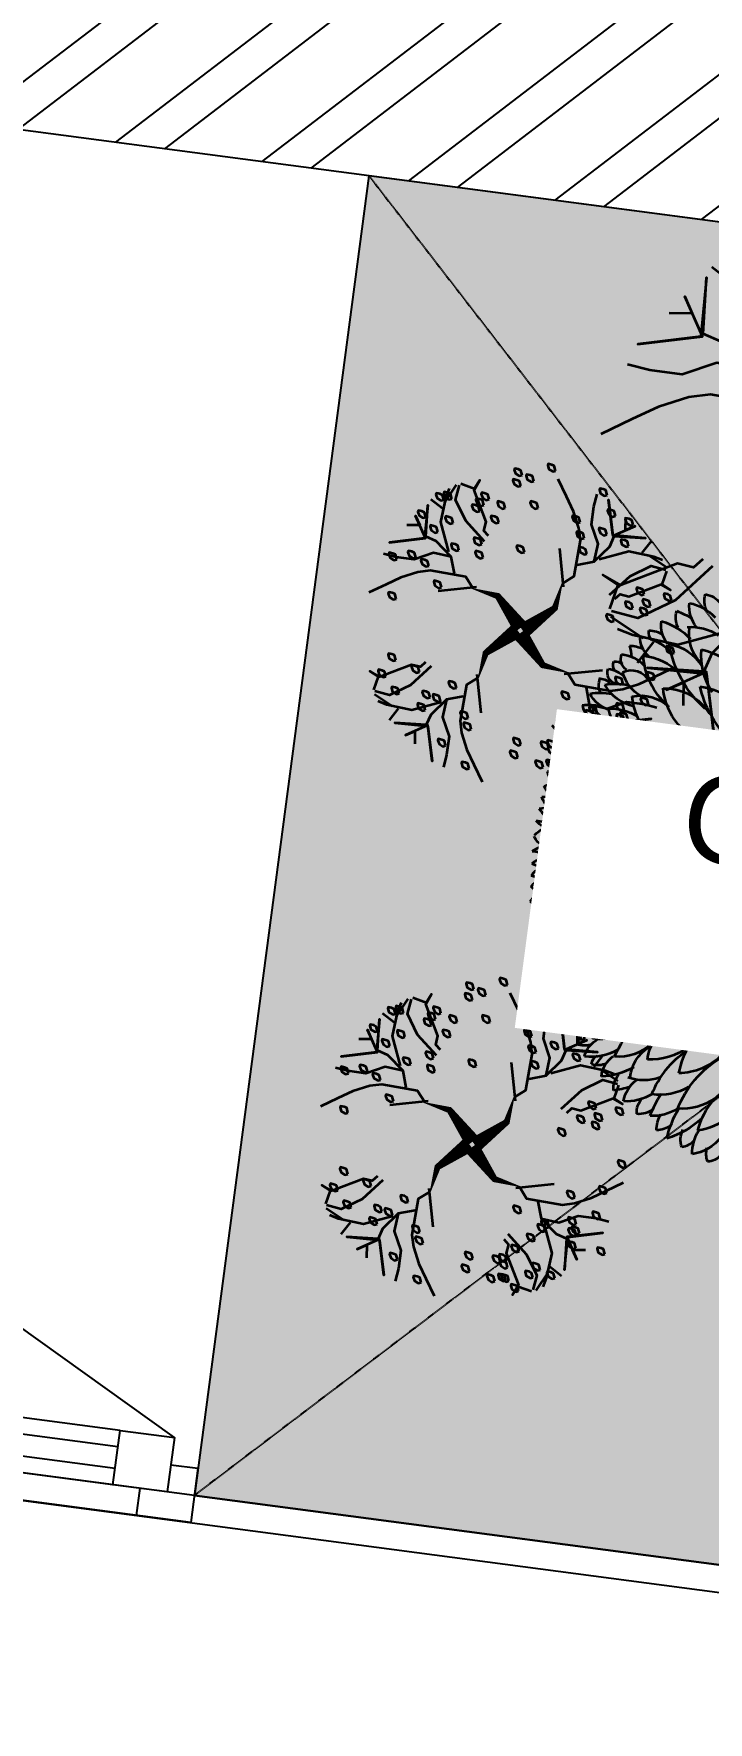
# Model space of a CAD drawing. Header units: millimetres. Extents: x -179928 to 528275, y -469666 to 511935.
# Drawn here: x 105407 to 106022, y 101855 to 103395 of the extents above; entities that cross this region are included whole.
import ezdxf

# ---------------------------------------------------------------- set-up
doc = ezdxf.new("R2010")
doc.units = ezdxf.units.MM
doc.linetypes.add('DASHED', pattern=[0.75, 0.5, -0.25])
doc.linetypes.add('HIDDEN', pattern=[0])
for name, color, linetype in [('ad-Elevation 10', 8, 'Continuous'), ('ad-Furniture', 8, 'Continuous'), ('ad-Glass Sectionline', 140, 'Continuous'), ('ad-Text main', 7, 'Continuous'), ('ad-Wall', 240, 'Continuous'), ('ad-Wall hatch', 8, 'Continuous')]:
    doc.layers.add(name, color=color, linetype=linetype)
doc.layers.add('ad-Landscape', color=94, linetype='Continuous', lineweight=35)
doc.layers.add('ad-Landscape 2', color=7, linetype='Continuous', lineweight=35, true_color=0x264c00)
doc.styles.get("Standard").update_dxf_attribs({"font": 'arial.ttf'})

# ---------------------------------------------------------------- blocks, each defined once
blk = doc.blocks.new('zw$42B5')
at = {"layer": 'ad-Wall hatch', "transparency": 33554610}
h = blk.add_hatch(dxfattribs=at)
h.set_pattern_fill('ANSI32', color=256, scale=10)
h.set_pattern_definition([(45, (-1040635.14, 674820.02), (-67.351921, 67.351921), []), (45, (-1040590.24, 674820.02), (-67.351921, 67.351921), [])])
h.paths.add_polyline_path([(12120, 13620), (12120, 10220), (11890, 10220), (11890, 13390), (7240, 13390), (7240, 8645), (4245, 8645), (4245, 8875), (4445, 8875), (4445, 9370), (4560, 9370), (4560, 8760), (7010, 8760), (7010, 10500), (6360, 10500), (6360, 10615), (7010, 10615), (7010, 13390), (4560, 13390), (4560, 10615), (5560, 10615), (5560, 10500), (4445, 10500), (4445, 13390), (230, 13390), (230, 8875), (3345, 8875), (3345, 8645), (3060, 8645), (3060, 4745), (3345, 4745), (3345, 4515), (230, 4515), (230, 230), (4995, 230), (4995, 3130), (6060, 3130), (6060, 3015), (5110, 3015), (5110, 230), (8310, 230), (8310, 3015), (6860, 3015), (6860, 3130), (8310, 3130), (8310, 4630), (5110, 4630), (5110, 3930), (4995, 3930), (4995, 4515), (4245, 4515), (4245, 4745), (8540, 4745), (8540, 230), (9240, 230), (9240, 0), (0, 0), (0, 4745), (2830, 4745), (2830, 8645), (0, 8645), (0, 13620)])
at = {"layer": 'ad-Wall'}
blk.add_lwpolyline([(7240, 13390), (7240, 8645), (4245, 8645), (4245, 8875), (4445, 8875), (4445, 9370), (4560, 9370), (4560, 8760), (7010, 8760), (7010, 10500), (6360, 10500), (6360, 10615), (7010, 10615), (7010, 13390), (4560, 13390), (4560, 10615), (5560, 10615), (5560, 10500), (4445, 10500), (4445, 13390), (230, 13390)], dxfattribs=at)
blk = doc.blocks.new('$ZCDB_AUDIT_GENERATED_C85C')
at = {"color": 8}
for points in [[(675, 75), (141.8, 359.5)], [(625, 75), (75, 75)], [(50, 25), (50, 0), (0, 0), (0, 50), (25, 50)], [(675, 50), (700, 50), (700, 0), (650, 0), (650, 25)], [(625, 25), (75, 25)], [(700, 0), (0, 0)]]:
    blk.add_lwpolyline(points, dxfattribs=at)
for points in [[(75, 25), (25, 25), (25, 75), (75, 75)], [(675, 25), (625, 25), (625, 75), (675, 75)]]:
    blk.add_lwpolyline(points, close=True, dxfattribs=at)
at = {"color": 140}
for points in [[(625, 60), (75, 60)], [(625, 40), (75, 40)]]:
    blk.add_lwpolyline(points, dxfattribs=at)
at = {"color": 8, "linetype": 'HIDDEN'}
blk.add_arc((497.1, 38.3), 473.6, 122.8151, 175.5591, dxfattribs=at)
blk = doc.blocks.new('*U218128')
at = {"xscale": -1}
blk.add_blockref('$ZCDB_AUDIT_GENERATED_C85C', (700, 0), dxfattribs=at)
blk = doc.blocks.new('A$C61BE7BBE')
at = {"layer": 'ad-Landscape'}
for centre, radius, start, end in [((2.521, 2.218), 1.411, 279.6586, 314.4053), ((2.355, -1.807), 2.891, 91.7421, 114.3259), ((0.182, 2.617), 2.589, 296.3796, 323.6291), ((2.722, 2.114), 1.948, 273.7396, 298.8178), ((3.241, -0.766), 1.009, 49.8945, 88.7438), ((1.026, 1.431), 1.766, 234.4662, 305.5338), ((3.006, 0.698), 1.529, 260.073, 290.392), ((2.521, -2.218), 1.411, 45.5947, 80.3414), ((2.259, -2.257), 0.955, 13.7428, 70.7401), ((0.013, -2.499), 1.688, 11.0285, 38.5633), ((1.856, -1.09), 1.102, 216.0391, 260.2682), ((1.894, -2.412), 0.921, 13.6684, 62.8823), ((0.442, -3.021), 1.463, 4.5397, 37.072), ((0.579, -3.745), 0.974, 6.4669, 61.6556), ((1.724, -2.922), 0.735, 220.3866, 256.092)]:
    blk.add_arc(centre, radius, start, end, dxfattribs=at)
at = {"layer": 'ad-Landscape 2'}
for centre, radius, start, end in [((2.403, 3.194), 0.329, 92.3146, 133.7549), ((2.106, 3.468), 0.289, 325.3594, 10.9222), ((2.622, 2.757), 0.621, 93.0667, 130.2241), ((2.128, 3.396), 0.461, 314.4168, 357.6352), ((3.046, 2.005), 1.281, 103.7152, 113.8565), ((2.458, 3.195), 0.289, 325.3594, 10.9222), ((2.436, 2.424), 0.643, 77.6145, 116.9239), ((1.999, 3.032), 0.544, 309.3196, 1.7514), ((3.055, 2.232), 0.863, 98.6128, 128.9762), ((2.554, 3.07), 0.372, 312.039, 2.3981), ((2.402, 1.959), 0.821, 94.0733, 134.8771), ((1.447, 2.814), 0.898, 319.4924, 357.6991), ((1.329, 3.259), 1.53, 304.2544, 342.4095), ((2.813, 2.152), 0.645, 92.2183, 140.8436), ((3.205, 2.09), 0.759, 91.415, 126.1567), ((3.025, 2.67), 0.274, 78.7338, 122.0246), ((2.929, 2.933), 0.15, 306.1904, 2.5297), ((2.833, 2.887), 0.356, 304.2819, 353.793), ((3.088, 1.801), 0.795, 88.4481, 127.5281), ((2.167, 2.776), 0.96, 303.4494, 349.1419), ((3.387, 2.087), 0.488, 88.4011, 129.1706), ((3.255, 2.307), 0.399, 82.2727, 109.059), ((4.711, 2.181), 1.496, 159.5864, 165.4463), ((3.218, 2.537), 0.186, 299.0055, 11.7638), ((2.301, 1.358), 0.927, 90.1716, 138.2607), ((0.957, 2.767), 1.425, 308.2279, 340.2669), ((3.21, 2.109), 0.273, 57.8448, 144.6011), ((2.867, 2.536), 0.525, 291.9719, 338.1743), ((3.547, 1.977), 0.379, 89.0458, 126.1809), ((3.454, 2.302), 0.168, 76.8191, 120.1098), ((3.41, 2.32), 0.148, 278.297, 13.9033), ((3.325, 2.438), 0.17, 323.7235, 9.2863), ((2.675, 1.508), 0.695, 80.6567, 141.7175), ((1.894, 2.412), 0.921, 297.1177, 346.3316), ((3.002, 1.519), 0.544, 70.202, 126.221), ((3.104, 2.475), 0.573, 273.6266, 324.2365), ((3.324, 1.386), 0.793, 71.9877, 94.4337), ((3.623, 2.031), 0.183, 77.9287, 128.8575), ((3.413, 2.155), 0.239, 327.6824, 13.2452), ((2.259, 2.257), 0.955, 289.2599, 346.2572), ((3.37, 1.133), 0.705, 81.247, 114.3965), ((2.789, 2.062), 0.727, 296.203, 341.3292), ((3.508, 1.218), 0.814, 72.4778, 93.2362), ((3.394, 2.243), 0.437, 278.927, 325.2152), ((3.566, 1.894), 0.271, 257.551, 346.3454), ((3.646, 0.97), 0.879, 77.9266, 92.9974), ((2.053, 0.575), 1.111, 86.0484, 128.3502), ((0.504, 2.388), 1.772, 307.9554, 336.5901), ((2.813, 0.17), 1.503, 95.6253, 123.1332), ((1.841, 1.801), 0.836, 300.6803, 350.6952), ((2.872, 2.169), 1.015, 288.9376, 325.3584), ((3.531, 1.186), 0.443, 66.5632, 113.4368), ((3.799, 1.387), 0.279, 60.3623, 119.6377), ((3.602, 1.788), 0.37, 283.9638, 334.6363), ((2.07, 2.438), 1.53, 280.88, 316.8447), ((2.935, 0.536), 0.892, 73.6401, 116.0812), ((3.393, 1.57), 0.508, 265.6371, 341.6343), ((3.699, 1.02), 0.428, 65.5975, 107.5893), ((3.843, 1.163), 0.285, 53.2838, 111.6454), ((3.806, 1.439), 0.213, 263.9314, 347.1466), ((3.278, -0.198), 1.427, 80.7451, 103.0431), ((3.99, 0.707), 0.544, 82.7166, 112.3542), ((3.867, 1.227), 0.193, 249.404, 5.8133), ((2.612, -0.83), 1.771, 80.79, 108.9313), ((1.914, 1.938), 1.415, 281.8912, 313.8777), ((3.242, 1.855), 1.065, 272.7479, 307.4895), ((3.529, 0.17), 0.914, 66.6856, 101.9827), ((3.806, 1.227), 0.386, 278.1128, 328.8491), ((3.983, 0.753), 0.314, 60.8349, 98.4067), ((2.506, 2.298), 1.873, 270.6495, 303.447), ((3.006, -0.698), 1.529, 69.608, 99.927), ((3.288, 1.64), 1.093, 263.8281, 310.4783), ((3.715, 0.193), 0.678, 65.2948, 98.4443), ((3.868, 0.167), 0.526, 65.037, 102.6088), ((3.864, 1.022), 0.348, 259.2126, 336.0816), ((4.007, 0.779), 0.214, 255.3103, 332.8065), ((4.09, 0.665), 0.235, 66.9546, 113.0454), ((4.09, 0.554), 0.166, 49.7168, 100.6456), ((1.853, -0.999), 1.59, 54.6574, 92.1931), ((3.234, -0.221), 0.76, 55.7746, 95.8794), ((3.58, 1.265), 0.803, 269.2102, 309.3859), ((3.99, 0.621), 0.238, 256.9971, 338.7719), ((4.021, -0.331), 0.887, 77.5296, 94.4585), ((1.026, -1.431), 1.766, 54.4662, 125.5338), ((1.863, 3.033), 2.882, 268.2827, 288.3895), ((2.353, -1.17), 1.423, 55.6803, 82.958), ((3.616, 0.691), 0.486, 264.4297, 318.861), ((3.761, -0.151), 0.567, 66.9564, 100.106), ((4.197, 0.939), 0.734, 243.983, 273.5711), ((3.052, 1.626), 1.72, 306.4839, 313.13), ((4.487, 1.629), 1.285, 251.9995, 258.3628), ((3.927, 0.536), 0.456, 253.7631, 313.9118), ((4.046, -0.101), 0.224, 28.4336, 74.6891), ((1.863, -3.033), 2.882, 71.6105, 91.7173), ((2.353, 1.17), 1.423, 277.042, 304.3197), ((2.722, -2.114), 1.948, 61.1822, 86.2604), ((3.241, 0.766), 1.009, 271.2562, 310.1055), ((3.616, -0.691), 0.486, 41.139, 95.5703), ((3.927, -0.536), 0.456, 46.0882, 106.2369), ((4.197, -0.939), 0.734, 86.4289, 116.017), ((4.046, 0.101), 0.224, 285.3109, 331.5664), ((0.182, -2.617), 2.589, 36.3709, 63.6204), ((1.853, 0.999), 1.59, 267.8069, 305.3426), ((2.506, -2.298), 1.873, 56.553, 89.3505), ((3.234, 0.221), 0.76, 264.1206, 304.2254), ((3.761, 0.151), 0.567, 259.894, 293.0436), ((3.99, -0.621), 0.238, 21.2281, 103.0029), ((3.052, -1.626), 1.72, 46.87, 53.5161), ((4.487, -1.629), 1.285, 101.6372, 108.0005), ((1.914, -1.938), 1.415, 46.1223, 78.1088), ((3.288, -1.64), 1.093, 49.5217, 96.1719), ((3.58, -1.265), 0.803, 50.6141, 90.7898), ((3.868, -0.167), 0.526, 257.3912, 294.963), ((3.864, -1.022), 0.348, 23.9184, 100.7874), ((4.021, 0.331), 0.887, 265.5415, 282.4704), ((4.007, -0.779), 0.214, 27.1935, 104.6897), ((2.355, 1.807), 2.891, 245.6741, 268.2579), ((2.612, 0.83), 1.771, 251.0687, 279.21), ((3.242, -1.855), 1.065, 52.5105, 87.2521), ((3.715, -0.193), 0.678, 261.5557, 294.7052), ((3.806, -1.227), 0.386, 31.1509, 81.8872), ((4.09, -0.665), 0.235, 246.9546, 293.0454), ((4.09, -0.554), 0.166, 259.3544, 310.2832), ((0.504, -2.388), 1.772, 23.4099, 52.0446), ((1.841, -1.801), 0.836, 9.3048, 59.3197), ((2.07, -2.438), 1.53, 43.1553, 79.12), ((3.529, -0.17), 0.914, 258.0173, 293.3144), ((3.393, -1.57), 0.508, 18.3657, 94.3629), ((3.867, -1.227), 0.193, 354.1867, 110.596), ((3.983, -0.753), 0.314, 261.5933, 299.1651), ((2.935, -0.536), 0.892, 243.9188, 286.3599), ((3.278, 0.198), 1.427, 256.9569, 279.2549), ((2.872, -2.169), 1.015, 34.6416, 71.0624), ((3.99, -0.707), 0.544, 247.6458, 277.2834), ((3.806, -1.439), 0.213, 12.8534, 96.0686), ((2.053, -0.575), 1.111, 231.6498, 273.9516), ((2.813, -0.17), 1.503, 236.8668, 264.3747), ((2.789, -2.062), 0.727, 18.6708, 63.797), ((3.699, -1.02), 0.428, 252.4107, 294.4025), ((3.602, -1.788), 0.37, 25.3637, 76.0362), ((3.843, -1.163), 0.285, 248.3546, 306.7162), ((0.957, -2.767), 1.425, 19.7331, 51.7721), ((3.37, -1.133), 0.705, 245.6035, 278.753), ((3.531, -1.186), 0.443, 246.5632, 293.4368), ((3.394, -2.243), 0.437, 34.7848, 81.073), ((3.566, -1.894), 0.271, 13.6546, 102.449), ((3.799, -1.387), 0.279, 240.3623, 299.6377), ((2.301, -1.358), 0.927, 221.7393, 269.8284), ((2.675, -1.508), 0.695, 218.2825, 279.3433), ((1.329, -3.259), 1.53, 17.5905, 55.7456), ((3.002, -1.519), 0.544, 233.779, 289.798), ((2.167, -2.776), 0.96, 10.8581, 56.5506), ((3.104, -2.475), 0.573, 35.7635, 86.3734), ((3.508, -1.218), 0.814, 266.7638, 287.5222), ((3.646, -0.97), 0.879, 267.0026, 282.0734), ((3.413, -2.155), 0.239, 346.7548, 32.3176), ((1.447, -2.814), 0.898, 2.3009, 40.5076), ((3.21, -2.109), 0.273, 215.3989, 302.1552), ((2.867, -2.536), 0.525, 21.8257, 68.0281), ((3.324, -1.386), 0.793, 265.5663, 288.0123), ((3.41, -2.32), 0.148, 346.0967, 81.703), ((3.623, -2.031), 0.183, 231.1425, 282.0713), ((3.088, -1.801), 0.795, 232.4719, 271.5519), ((3.387, -2.087), 0.488, 230.8294, 271.5989), ((3.218, -2.537), 0.186, 348.2362, 60.9945), ((3.547, -1.977), 0.379, 233.8191, 270.9542), ((3.454, -2.302), 0.168, 239.8902, 283.1809), ((3.325, -2.438), 0.17, 350.7137, 36.2765), ((2.026, -2.069), 0.846, 218.4928, 261.4291), ((0.488, -3.723), 1.408, 14.0868, 50.7518), ((2.402, -1.959), 0.821, 225.1229, 265.9267), ((1.014, -3.524), 1.242, 13.527, 48.3981), ((2.813, -2.152), 0.645, 219.1564, 267.7817), ((1.999, -3.032), 0.544, 358.2486, 50.6804), ((3.205, -2.09), 0.759, 233.8433, 268.585), ((2.833, -2.887), 0.356, 6.207, 55.7181), ((3.255, -2.307), 0.399, 250.941, 277.7273), ((4.711, -2.181), 1.496, 194.5537, 200.4136), ((3.055, -2.232), 0.863, 231.0238, 261.3872), ((2.554, -3.07), 0.372, 357.6019, 47.961), ((3.025, -2.67), 0.274, 237.9754, 281.2662), ((2.929, -2.933), 0.15, 357.4703, 53.8096), ((2.208, -2.504), 0.73, 230.8151, 271.0506), ((2.436, -2.424), 0.643, 243.0761, 282.3855), ((2.128, -3.396), 0.461, 2.3648, 45.5832), ((3.046, -2.005), 1.281, 246.1435, 256.2848), ((2.458, -3.195), 0.289, 349.0778, 34.6406), ((1.896, -2.617), 0.764, 227.3855, 266.8116), ((0.466, -3.951), 1.488, 5.9725, 22.7074), ((2.239, -2.943), 0.581, 228.3364, 266.6749), ((0.915, -3.796), 1.32, 11.9389, 26.2186), ((2.622, -2.757), 0.621, 229.7759, 266.9333), ((2.106, -3.468), 0.289, 349.0778, 34.6406), ((2.444, -2.7), 1.205, 219.6176, 245.5256), ((2.158, -3.355), 0.356, 226.8629, 260.3692), ((1.692, -3.651), 0.41, 352.3277, 23.6108), ((2.403, -3.194), 0.329, 226.2451, 267.6854), ((1.759, -3.363), 0.625, 211.2577, 253.0883), ((1.053, -3.888), 0.343, 334.8223, 6.1053), ((1.034, -3.87), 0.552, 350.4856, 25.4529), ((1.821, -3.599), 0.302, 216.3212, 252.6008), ((1.452, -3.751), 0.311, 333.8191, 18.7871), ((1.415, -3.77), 0.269, 215.0422, 258.9599)]:
    blk.add_arc(centre, radius, start, end, dxfattribs=at)
blk = doc.blocks.new('A$C1DD67A25')
at = {"layer": 'ad-Landscape'}
for points in [[(362.2, 368.8, 36.2, 14.5, 0), (424, 434.3, 14.5, 0.724, 0), (490.5, 444.8, 0, 0, 0), (450.9, 444.8, 0, 0, 0), (475.6, 527.6, 0, 0, 0), (470.7, 544.9, 0, 0, 0), (382.1, 603.6, 0, 0, 0), (406.7, 583.1, 0, 0, 0), (362.2, 579.4, 0, 0, 0), (406.7, 583.1, 0, 0, 0), (470.7, 544.9, 0, 0, 0), (436.3, 652.2, 0, 0, 0), (485.7, 696.8, 0, 0, 0), (433.7, 652.2, 0, 0, 0), (421.4, 696.8, 0, 0, 0), (428.8, 717.7, 0, 0, 0), (416.5, 696.8, 0, 0, 0), (374.6, 720.9, 0, 0, 0), (416.5, 696.8, 0, 0, 0), (325.2, 724.6, 0, 0, 0)], [(355.7, 362.2, 36.2, 14.5, 0), (290.2, 424, 14.5, 0.724, 0), (279.7, 490.5, 0, 0, 0), (279.7, 450.9, 0, 0, 0), (197, 475.6, 0, 0, 0), (179.7, 470.7, 0, 0, 0), (121, 382.1, 0, 0, 0), (141.5, 406.7, 0, 0, 0), (145.1, 362.2, 0, 0, 0), (141.5, 406.7, 0, 0, 0), (179.7, 470.7, 0, 0, 0), (72.3, 436.3, 0, 0, 0), (27.7, 485.7, 0, 0, 0), (72.3, 433.7, 0, 0, 0), (27.7, 421.4, 0, 0, 0), (6.8, 428.8, 0, 0, 0), (27.7, 416.5, 0, 0, 0), (3.6, 374.6, 0, 0, 0), (27.7, 416.5, 0, 0, 0), (0, 325.2, 0, 0, 0)], [(368.8, 362.3, 36.2, 14.5, 0), (434.3, 300.6, 14.5, 0.724, 0), (444.8, 234, 0, 0, 0), (444.8, 273.6, 0, 0, 0), (527.6, 249, 0, 0, 0), (544.9, 253.8, 0, 0, 0), (603.6, 342.5, 0, 0, 0), (583.1, 317.8, 0, 0, 0), (579.4, 362.3, 0, 0, 0), (583.1, 317.8, 0, 0, 0), (544.9, 253.8, 0, 0, 0), (652.2, 288.3, 0, 0, 0), (696.8, 238.9, 0, 0, 0), (652.2, 290.9, 0, 0, 0), (696.8, 303.2, 0, 0, 0), (717.7, 295.7, 0, 0, 0), (696.8, 308.1, 0, 0, 0), (720.9, 350, 0, 0, 0), (696.8, 308.1, 0, 0, 0), (724.6, 399.3, 0, 0, 0)], [(362.3, 355.7, 36.2, 14.5, 0), (300.6, 290.2, 14.5, 0.724, 0), (234, 279.7, 0, 0, 0), (273.6, 279.7, 0, 0, 0), (249, 197, 0, 0, 0), (253.8, 179.7, 0, 0, 0), (342.5, 121, 0, 0, 0), (317.8, 141.5, 0, 0, 0), (362.3, 145.1, 0, 0, 0), (317.8, 141.5, 0, 0, 0), (253.8, 179.7, 0, 0, 0), (288.3, 72.3, 0, 0, 0), (238.9, 27.7, 0, 0, 0), (290.9, 72.3, 0, 0, 0), (303.2, 27.7, 0, 0, 0), (295.7, 6.8, 0, 0, 0), (308.1, 27.7, 0, 0, 0), (350, 3.6, 0, 0, 0), (308.1, 27.7, 0, 0, 0), (399.3, 0, 0, 0, 0)]]:
    blk.add_lwpolyline(points, format="xyseb", dxfattribs=at)
for points in [[(329.8, 738.4), (334.2, 748.9), (340.5, 750.7), (348.7, 751.6), (349.4, 748), (345.6, 740.1), (336.1, 735.7)], [(204.6, 698.2), (209, 708.8), (215.3, 710.5), (223.5, 711.4), (224.1, 707.8), (220.3, 700), (210.9, 695.5)], [(376.3, 708.2), (380.7, 718.7), (387, 720.5), (395.2, 721.4), (395.9, 717.8), (392, 709.9), (382.6, 705.5)], [(405, 718.3), (409.4, 728.8), (415.7, 730.6), (423.9, 731.5), (424.5, 727.9), (420.7, 720), (411.3, 715.6)], [(405, 693.2), (409.4, 703.8), (415.7, 705.5), (423.9, 706.4), (424.5, 702.9), (420.7, 695), (411.3, 690.6)], [(179.5, 653.1), (183.9, 663.6), (190.2, 665.4), (198.4, 666.3), (199, 662.7), (195.2, 654.8), (185.8, 650.4)], [(473, 653.1), (477.4, 663.6), (483.7, 665.4), (491.9, 666.3), (492.5, 662.7), (488.7, 654.8), (479.3, 650.4)], [(136.6, 638.1), (141, 648.7), (147.3, 650.4), (155.5, 651.3), (156.1, 647.7), (152.3, 639.9), (142.9, 635.4)], [(258.3, 628), (262.7, 638.6), (269, 640.3), (277.2, 641.2), (277.8, 637.7), (274, 629.8), (264.6, 625.4)], [(358.4, 648.1), (362.8, 658.7), (369.1, 660.4), (377.3, 661.3), (378, 657.7), (374.2, 649.8), (364.7, 645.4)], [(433.6, 638.1), (438, 648.7), (444.3, 650.4), (452.5, 651.3), (453.2, 647.7), (449.4, 639.9), (439.9, 635.4)], [(483.7, 638.1), (488, 648.7), (494.3, 650.4), (502.5, 651.3), (503.2, 647.7), (499.4, 639.9), (490, 635.4)], [(490.9, 623), (495.3, 633.6), (501.5, 635.3), (509.7, 636.3), (510.4, 632.7), (506.6, 624.8), (497.2, 620.4)], [(558.8, 643.1), (563.2, 653.7), (569.5, 655.4), (577.7, 656.3), (578.3, 652.7), (574.5, 644.8), (565.1, 640.4)], [(576.7, 638.1), (581.1, 648.7), (587.4, 650.4), (595.6, 651.3), (596.2, 647.7), (592.4, 639.9), (583, 635.4)], [(140.2, 588), (144.5, 598.6), (150.8, 600.3), (159, 601.2), (159.7, 597.6), (155.9, 589.7), (146.4, 585.3)], [(193.8, 608), (198.2, 618.5), (204.5, 620.2), (212.7, 621.2), (213.4, 617.6), (209.6, 609.7), (200.1, 605.3)], [(243.9, 593), (248.3, 603.5), (254.6, 605.3), (262.8, 606.2), (263.5, 602.6), (259.7, 594.7), (250.2, 590.3)], [(444.3, 603), (448.7, 613.5), (455, 615.3), (463.2, 616.2), (463.9, 612.6), (460, 604.7), (450.6, 600.3)], [(548.1, 588), (552.5, 598.6), (558.8, 600.3), (567, 601.2), (567.6, 597.6), (563.8, 589.7), (554.4, 585.3)], [(612.5, 593), (616.8, 603.5), (623.1, 605.3), (631.3, 606.2), (632, 602.6), (628.2, 594.7), (618.8, 590.3)], [(233.2, 557.8), (237.6, 568.4), (243.9, 570.1), (252.1, 571.1), (252.7, 567.5), (248.9, 559.6), (239.5, 555.2)], [(376.3, 542.9), (380.7, 553.4), (387, 555.2), (395.2, 556.1), (395.9, 552.5), (392, 544.6), (382.6, 540.2)], [(476.5, 547.9), (480.9, 558.4), (487.2, 560.2), (495.4, 561.1), (496.1, 557.5), (492.3, 549.6), (482.8, 545.2)], [(580.3, 562.9), (584.7, 573.5), (591, 575.2), (599.2, 576.2), (599.9, 572.6), (596.1, 564.7), (586.6, 560.3)], [(469.3, 517.8), (473.7, 528.4), (480, 530.1), (488.2, 531), (488.9, 527.4), (485.1, 519.5), (475.6, 515.1)], [(526.6, 527.8), (531, 538.3), (537.3, 540.1), (545.5, 541), (546.2, 537.4), (542.4, 529.5), (532.9, 525.1)], [(623.2, 497.7), (627.6, 508.3), (633.9, 510), (642.1, 511), (642.8, 507.4), (639, 499.5), (629.5, 495.1)], [(25.7, 477.7), (30.1, 488.2), (36.4, 490), (44.6, 490.9), (45.2, 487.3), (41.4, 479.4), (32, 475)], [(72.1, 457.7), (76.5, 468.3), (82.8, 470), (91, 470.9), (91.7, 467.3), (87.9, 459.5), (78.4, 455)], [(90, 482.8), (94.4, 493.3), (100.7, 495.1), (108.9, 496), (109.6, 492.4), (105.8, 484.5), (96.3, 480.1)], [(591, 482.8), (595.4, 493.3), (601.7, 495.1), (609.9, 496), (610.6, 492.4), (606.7, 484.5), (597.3, 480.1)], [(666.1, 487.8), (670.5, 498.3), (676.8, 500.1), (685, 501), (685.7, 497.4), (681.9, 489.5), (672.4, 485.1)], [(75.8, 437.6), (80.2, 448.2), (86.5, 449.9), (94.7, 450.9), (95.3, 447.3), (91.5, 439.4), (82.1, 435)], [(111.6, 447.6), (116, 458.2), (122.3, 459.9), (130.5, 460.8), (131.1, 457.2), (127.3, 449.4), (117.9, 444.9)], [(555.2, 437.6), (559.6, 448.2), (565.9, 449.9), (574.1, 450.9), (574.8, 447.3), (571, 439.4), (561.5, 435)], [(150.9, 412.6), (155.3, 423.1), (161.6, 424.9), (169.8, 425.8), (170.5, 422.2), (166.7, 414.3), (157.2, 409.9)], [(655.4, 397.5), (659.8, 408.1), (666.1, 409.8), (674.3, 410.7), (675, 407.1), (671.2, 399.2), (661.7, 394.8)], [(4.2, 357.5), (8.6, 368), (14.9, 369.8), (23.1, 370.7), (23.8, 367.1), (20, 359.2), (10.5, 354.8)], [(40, 292.3), (44.4, 302.8), (50.7, 304.6), (58.9, 305.5), (59.6, 301.9), (55.7, 294), (46.3, 289.6)], [(111.6, 272.2), (116, 282.8), (122.3, 284.5), (130.5, 285.4), (131.1, 281.8), (127.3, 273.9), (117.9, 269.5)], [(47.1, 232.2), (51.5, 242.7), (57.8, 244.5), (66, 245.4), (66.7, 241.8), (62.9, 233.9), (53.4, 229.5)], [(229.6, 222.1), (234, 232.6), (240.3, 234.4), (248.5, 235.3), (249.2, 231.7), (245.3, 223.8), (235.9, 219.4)], [(580.3, 237.2), (584.7, 247.7), (591, 249.5), (599.2, 250.4), (599.9, 246.8), (596.1, 238.9), (586.6, 234.5)], [(637.6, 257.2), (641.9, 267.8), (648.2, 269.5), (656.4, 270.5), (657.1, 266.9), (653.3, 259), (643.9, 254.6)], [(90, 192), (94.4, 202.6), (100.7, 204.3), (108.9, 205.3), (109.6, 201.7), (105.8, 193.8), (96.3, 189.4)], [(97.2, 187), (101.6, 197.6), (107.9, 199.3), (116.1, 200.3), (116.8, 196.7), (113, 188.8), (103.5, 184.4)], [(100.8, 212.1), (105.2, 222.7), (111.5, 224.4), (119.7, 225.3), (120.4, 221.7), (116.5, 213.8), (107.1, 209.4)], [(161.6, 197), (166, 207.6), (172.3, 209.3), (180.5, 210.2), (181.2, 206.6), (177.3, 198.8), (167.9, 194.4)], [(168.8, 187), (173.2, 197.6), (179.5, 199.3), (187.7, 200.3), (188.4, 196.7), (184.5, 188.8), (175.1, 184.4)], [(490.9, 212.1), (495.3, 222.7), (501.5, 224.4), (509.7, 225.3), (510.4, 221.7), (506.6, 213.8), (497.2, 209.4)], [(548.1, 182.1), (552.5, 192.6), (558.8, 194.4), (567, 195.3), (567.6, 191.7), (563.8, 183.8), (554.4, 179.4)], [(619.7, 182.1), (624.1, 192.6), (630.4, 194.4), (638.6, 195.3), (639.2, 191.7), (635.4, 183.8), (626, 179.4)], [(655.4, 217.1), (659.8, 227.6), (666.1, 229.4), (674.3, 230.3), (675, 226.7), (671.2, 218.8), (661.7, 214.4)], [(25.7, 152), (30.1, 162.6), (36.4, 164.3), (44.6, 165.2), (45.2, 161.6), (41.4, 153.7), (32, 149.3)], [(93.7, 157), (98.1, 167.6), (104.4, 169.3), (112.6, 170.2), (113.2, 166.6), (109.4, 158.7), (100, 154.3)], [(190.3, 162), (194.7, 172.5), (201, 174.3), (209.2, 175.2), (209.8, 171.6), (206, 163.7), (196.6, 159.3)], [(455.1, 146.9), (459.5, 157.5), (465.8, 159.2), (474, 160.1), (474.6, 156.5), (470.8, 148.6), (461.4, 144.2)], [(523, 177.1), (527.4, 187.6), (533.7, 189.4), (541.9, 190.3), (542.5, 186.7), (538.7, 178.8), (529.3, 174.4)], [(555.2, 152), (559.6, 162.6), (565.9, 164.3), (574.1, 165.2), (574.8, 161.6), (571, 153.7), (561.5, 149.3)], [(222.5, 131.9), (226.9, 142.5), (233.2, 144.2), (241.4, 145.2), (242, 141.6), (238.2, 133.7), (228.8, 129.3)], [(247.5, 106.9), (251.9, 117.4), (258.2, 119.2), (266.4, 120.1), (267.1, 116.5), (263.2, 108.6), (253.8, 104.2)], [(444.3, 121.8), (448.7, 132.4), (455, 134.1), (463.2, 135.1), (463.9, 131.5), (460, 123.6), (450.6, 119.2)], [(133, 81.8), (137.4, 92.4), (143.7, 94.1), (151.9, 95), (152.6, 91.4), (148.8, 83.6), (139.3, 79.1)], [(168.8, 96.8), (173.2, 107.3), (179.5, 109.1), (187.7, 110), (188.4, 106.4), (184.5, 98.5), (175.1, 94.1)], [(183.1, 76.8), (187.5, 87.4), (193.8, 89.1), (202, 90.1), (202.7, 86.5), (198.9, 78.6), (189.4, 74.2)], [(243.9, 91.8), (248.3, 102.4), (254.6, 104.1), (262.8, 105), (263.5, 101.4), (259.7, 93.5), (250.2, 89.1)], [(261.8, 101.9), (266.2, 112.4), (272.5, 114.2), (280.7, 115.1), (281.4, 111.5), (277.6, 103.6), (268.1, 99.2)], [(326.3, 101.9), (330.7, 112.4), (337, 114.2), (345.2, 115.1), (345.8, 111.5), (342, 103.6), (332.6, 99.2)], [(329.8, 71.7), (334.2, 82.3), (340.5, 84), (348.7, 84.9), (349.4, 81.4), (345.6, 73.5), (336.1, 69.1)], [(498, 76.8), (502.4, 87.4), (508.7, 89.1), (516.9, 90.1), (517.5, 86.5), (513.7, 78.6), (504.3, 74.2)], [(211.7, 41.7), (216.1, 52.2), (222.4, 54), (230.6, 54.9), (231.3, 51.3), (227.5, 43.4), (218, 39)], [(236.8, 61.7), (241.2, 72.3), (247.5, 74), (255.7, 75), (256.4, 71.4), (252.6, 63.5), (243.1, 59.1)], [(243.9, 61.7), (248.3, 72.3), (254.6, 74), (262.8, 75), (263.5, 71.4), (259.7, 63.5), (250.2, 59.1)], [(269, 56.8), (273.3, 67.3), (279.6, 69.1), (287.8, 70), (288.5, 66.4), (284.7, 58.5), (275.3, 54.1)], [(437.2, 31.7), (441.6, 42.3), (447.9, 44), (456.1, 44.9), (456.7, 41.3), (452.9, 33.4), (443.5, 29)]]:
    blk.add_lwpolyline(points, close=True, dxfattribs=at)
for points in [[(279.7, 483.1), (255.6, 502.9), (252, 586.7), (259.3, 613.9), (276.6, 651), (297, 682.8), (321.1, 719.8)], [(214.2, 542.2), (183.3, 581.8), (176, 606.5), (103.7, 611.3), (179.7, 608.7), (200.1, 687.7), (179.7, 606.5), (131.5, 636), (151.9, 623.7), (155.6, 653.2)], [(252, 529.8), (214.2, 542.2), (210.6, 584.1), (231.5, 626.3), (231.5, 668.2), (227.9, 697.7)], [(463.2, 569), (475.6, 579.4), (473.3, 600.4), (510.3, 669.1), (500.3, 693.6), (510.3, 672.7), (542.2, 679.5)], [(470.7, 555.3), (520.1, 596.7), (549.6, 641.8), (544.8, 676.3)], [(549.6, 520.8), (576.9, 586.3), (572, 644.9), (566.8, 665.9)], [(574.3, 631.3), (552.2, 676.3)], [(576.9, 617.7), (606.5, 634.9)], [(106.9, 576.9), (89.6, 606.5)], [(542.2, 510.3), (581.8, 541.2), (606.5, 548.5), (611.3, 620.8), (608.7, 544.9), (687.7, 524.4), (606.5, 544.9), (636, 593.1), (623.7, 572.6), (653.2, 569)], [(93.2, 574.3), (48.2, 552.2)], [(169.2, 470.7), (127.8, 520.1), (82.8, 549.6), (48.2, 544.8)], [(203.8, 549.6), (138.3, 576.9), (79.6, 572), (58.7, 566.8)], [(276.6, 475.6), (297, 562)], [(155.6, 463.2), (145.1, 475.6), (124.2, 473.3), (55.5, 510.3), (30.9, 500.3), (51.9, 510.3), (45, 542.2)], [(529.8, 472.6), (542.2, 510.3), (584.1, 513.9), (626.3, 493), (668.2, 493), (697.7, 496.7)], [(483.1, 444.8), (502.9, 468.9), (586.7, 472.6), (613.9, 465.3), (651, 448), (682.8, 427.5), (719.8, 403.4)], [(475.6, 448), (562, 427.5)], [(241.5, 279.7), (221.7, 255.6), (137.9, 252), (110.6, 259.3), (73.6, 276.6), (41.8, 297), (4.7, 321.1)], [(249, 276.6), (162.6, 297)], [(194.7, 252), (182.4, 214.2), (140.5, 210.6), (98.3, 231.5), (56.4, 231.5), (26.8, 227.9)], [(444.8, 241.5), (468.9, 221.7), (472.6, 137.9), (465.3, 110.6), (448, 73.6), (427.5, 41.8), (403.4, 4.7)], [(448, 249), (427.5, 162.6)], [(555.3, 253.8), (596.7, 204.5), (641.8, 174.9), (676.3, 179.8)], [(569, 261.3), (579.4, 249), (600.4, 251.2), (669.1, 214.2), (693.6, 224.3), (672.7, 214.2), (679.5, 182.4)], [(182.4, 214.2), (142.8, 183.3), (118.1, 176), (113.2, 103.7), (115.8, 179.7), (36.9, 200.1), (118.1, 179.7), (88.5, 131.5), (100.9, 151.9), (71.3, 155.6)], [(174.9, 203.8), (147.6, 138.3), (152.5, 79.6), (157.7, 58.7)], [(472.6, 194.7), (510.3, 182.4), (513.9, 140.5), (493, 98.3), (493, 56.4), (496.7, 26.8)], [(253.8, 169.2), (204.5, 127.8), (174.9, 82.8), (179.8, 48.2)], [(510.3, 182.4), (541.2, 142.8), (548.5, 118.1), (620.8, 113.2), (544.9, 115.8), (524.4, 36.9), (544.9, 118.1), (593.1, 88.5), (572.6, 100.9), (569, 71.3)], [(520.8, 174.9), (586.3, 147.6), (644.9, 152.5), (665.9, 157.7)], [(631.3, 150.2), (676.3, 172.3)], [(261.3, 155.6), (249, 145.1), (251.2, 124.2), (214.2, 55.5), (224.3, 30.9), (214.2, 51.9), (182.4, 45)], [(617.7, 147.6), (634.9, 118.1)], [(147.6, 106.9), (118.1, 89.6)], [(150.2, 93.2), (172.3, 48.2)]]:
    blk.add_lwpolyline(points, dxfattribs=at)
blk = doc.blocks.new('A$C06C421F0')
at = {"layer": 'ad-Landscape'}
for points in [[(359.9, 366.5, 36, 14.4, 0), (421.2, 431.5, 14.4, 0.72, 0), (487.4, 441.9, 0, 0, 0), (448, 441.9, 0, 0, 0), (472.5, 524.2, 0, 0, 0), (467.7, 541.4, 0, 0, 0), (379.6, 599.7, 0, 0, 0), (404.1, 579.3, 0, 0, 0), (359.9, 575.7, 0, 0, 0), (404.1, 579.3, 0, 0, 0), (467.7, 541.4, 0, 0, 0), (433.5, 648, 0, 0, 0), (482.5, 692.3, 0, 0, 0), (430.9, 648, 0, 0, 0), (418.6, 692.3, 0, 0, 0), (426.1, 713.1, 0, 0, 0), (413.8, 692.3, 0, 0, 0), (372.2, 716.3, 0, 0, 0), (413.8, 692.3, 0, 0, 0), (323.1, 719.9, 0, 0, 0)], [(353.4, 359.9, 36, 14.4, 0), (288.3, 421.2, 14.4, 0.72, 0), (277.9, 487.4, 0, 0, 0), (277.9, 448, 0, 0, 0), (195.7, 472.5, 0, 0, 0), (178.5, 467.7, 0, 0, 0), (120.2, 379.6, 0, 0, 0), (140.6, 404.1, 0, 0, 0), (144.2, 359.9, 0, 0, 0), (140.6, 404.1, 0, 0, 0), (178.5, 467.7, 0, 0, 0), (71.9, 433.5, 0, 0, 0), (27.6, 482.5, 0, 0, 0), (71.9, 430.9, 0, 0, 0), (27.6, 418.6, 0, 0, 0), (6.8, 426.1, 0, 0, 0), (27.6, 413.8, 0, 0, 0), (3.6, 372.2, 0, 0, 0), (27.6, 413.8, 0, 0, 0), (0, 323.1, 0, 0, 0)], [(366.5, 360, 36, 14.4, 0), (431.5, 298.7, 14.4, 0.72, 0), (441.9, 232.5, 0, 0, 0), (441.9, 271.9, 0, 0, 0), (524.2, 247.4, 0, 0, 0), (541.4, 252.2, 0, 0, 0), (599.7, 340.3, 0, 0, 0), (579.3, 315.8, 0, 0, 0), (575.7, 360, 0, 0, 0), (579.3, 315.8, 0, 0, 0), (541.4, 252.2, 0, 0, 0), (648, 286.4, 0, 0, 0), (692.3, 237.4, 0, 0, 0), (648, 289, 0, 0, 0), (692.3, 301.2, 0, 0, 0), (713.1, 293.8, 0, 0, 0), (692.3, 306.1, 0, 0, 0), (716.3, 347.7, 0, 0, 0), (692.3, 306.1, 0, 0, 0), (719.9, 396.8, 0, 0, 0)], [(360, 353.4, 36, 14.4, 0), (298.7, 288.3, 14.4, 0.72, 0), (232.5, 277.9, 0, 0, 0), (271.9, 277.9, 0, 0, 0), (247.4, 195.7, 0, 0, 0), (252.2, 178.5, 0, 0, 0), (340.3, 120.2, 0, 0, 0), (315.8, 140.6, 0, 0, 0), (360, 144.2, 0, 0, 0), (315.8, 140.6, 0, 0, 0), (252.2, 178.5, 0, 0, 0), (286.4, 71.9, 0, 0, 0), (237.4, 27.6, 0, 0, 0), (289, 71.9, 0, 0, 0), (301.2, 27.6, 0, 0, 0), (293.8, 6.8, 0, 0, 0), (306.1, 27.6, 0, 0, 0), (347.7, 3.6, 0, 0, 0), (306.1, 27.6, 0, 0, 0), (396.8, 0, 0, 0, 0)]]:
    blk.add_lwpolyline(points, format="xyseb", dxfattribs=at)
for points in [[(277.9, 479.9), (254, 499.6), (250.4, 582.9), (257.6, 610), (274.8, 646.8), (295.1, 678.4), (319.1, 715.2)], [(250.4, 526.4), (212.9, 538.7), (209.3, 580.3), (230, 622.2), (230, 663.9), (226.4, 693.2)], [(212.9, 538.7), (182.1, 578), (174.9, 602.6), (103, 607.4), (178.5, 604.8), (198.9, 683.2), (178.5, 602.6), (130.6, 631.9), (151, 619.7), (154.6, 649)], [(460.3, 565.3), (472.5, 575.7), (470.3, 596.5), (507.1, 664.7), (497, 689.2), (507.1, 668.4), (538.7, 675.1)], [(467.7, 551.8), (516.7, 592.9), (546.1, 637.6), (541.3, 672)], [(570.6, 627.2), (548.7, 672)], [(546.1, 517.4), (573.2, 582.5), (568.4, 640.8), (563.2, 661.6)], [(573.2, 613.7), (602.6, 630.9)], [(538.7, 507), (578, 537.8), (602.6, 545), (607.4, 616.8), (604.8, 541.4), (683.2, 521), (602.6, 541.4), (631.9, 589.3), (619.7, 568.9), (649, 565.3)], [(106.2, 573.2), (89, 602.6)], [(92.6, 570.6), (47.9, 548.7)], [(202.5, 546.1), (137.4, 573.2), (79.1, 568.4), (58.3, 563.2)], [(168.1, 467.7), (127, 516.7), (82.3, 546.1), (47.9, 541.3)], [(274.8, 472.5), (295.1, 558.4)], [(154.6, 460.3), (144.2, 472.5), (123.4, 470.3), (55.1, 507.1), (30.7, 497), (51.5, 507.1), (44.7, 538.7)], [(526.4, 469.5), (538.7, 507), (580.3, 510.6), (622.2, 489.8), (663.9, 489.8), (693.2, 493.5)], [(479.9, 441.9), (499.6, 465.9), (582.9, 469.5), (610, 462.3), (646.8, 445.1), (678.4, 424.8), (715.2, 400.8)], [(472.5, 445.1), (558.4, 424.8)], [(239.9, 277.9), (220.3, 254), (137, 250.4), (109.9, 257.6), (73.1, 274.8), (41.5, 295.1), (4.7, 319.1)], [(247.4, 274.8), (161.5, 295.1)], [(565.3, 259.6), (575.7, 247.4), (596.5, 249.6), (664.7, 212.8), (689.2, 222.8), (668.4, 212.8), (675.1, 181.2)], [(193.5, 250.4), (181.2, 212.9), (139.6, 209.3), (97.6, 230), (56, 230), (26.6, 226.4)], [(441.9, 239.9), (465.9, 220.3), (469.5, 137), (462.3, 109.9), (445.1, 73.1), (424.8, 41.5), (400.8, 4.7)], [(445.1, 247.4), (424.8, 161.5)], [(551.8, 252.2), (592.9, 203.2), (637.6, 173.8), (672, 178.6)], [(181.2, 212.9), (141.8, 182.1), (117.3, 174.9), (112.5, 103), (115.1, 178.5), (36.7, 198.9), (117.3, 178.5), (88, 130.6), (100.2, 151), (70.9, 154.6)], [(173.8, 202.5), (146.7, 137.4), (151.5, 79.1), (156.7, 58.3)], [(469.5, 193.5), (507, 181.2), (510.6, 139.6), (489.8, 97.6), (489.8, 56), (493.5, 26.6)], [(507, 181.2), (537.8, 141.8), (545, 117.3), (616.8, 112.5), (541.4, 115.1), (521, 36.7), (541.4, 117.3), (589.3, 88), (568.9, 100.2), (565.3, 70.9)], [(517.4, 173.8), (582.5, 146.7), (640.8, 151.5), (661.6, 156.7)], [(252.2, 168.1), (203.2, 127), (173.8, 82.3), (178.6, 47.9)], [(259.6, 154.6), (247.4, 144.2), (249.6, 123.4), (212.8, 55.1), (222.8, 30.7), (212.8, 51.5), (181.2, 44.7)], [(627.2, 149.3), (672, 171.2)], [(613.7, 146.7), (630.9, 117.3)], [(146.7, 106.2), (117.3, 89)], [(149.3, 92.6), (171.2, 47.9)]]:
    blk.add_lwpolyline(points, dxfattribs=at)
blk = doc.blocks.new('zw$B1C6')
at = {"transparency": 33554559}
h = blk.add_hatch(color=74, dxfattribs=at)
h.dxf.hatch_style = 1
h.paths.add_polyline_path([(0, 0), (-1225, 0), (-1225, -1215), (0, -1215)])
at = {"layer": 'ad-Elevation 10'}
blk.add_lwpolyline([(0, 0), (-1225, 0), (-1225, -1215), (0, -1215)], close=True, dxfattribs=at)
at = {"layer": 'ad-Furniture', "linetype": 'DASHED'}
for points in [[(0, -1215), (-1225, 0)], [(0, 0), (-1225, -1215)]]:
    blk.add_lwpolyline(points, dxfattribs=at)
at = {"xscale": -67.90653060229481, "yscale": 67.90653060229484, "zscale": 67.90653060229484}
blk.add_blockref('A$C61BE7BBE', (-708.4, -577.7), dxfattribs=at)
at = {"layer": 'ad-Landscape'}
for name, p, xscale, yscale, zscale in [('A$C06C421F0', (-473.5, -492.5), -0.7144563243118908, 0.7144563243118911, 0.7144563243118911), ('A$C1DD67A25', (-890.4, -536.9), -0.395767119159003, 0.3957671191590032, 0.3957671191590032), ('A$C1DD67A25', (-872.5, -1007.7), -0.395767119159003, 0.3957671191590032, 0.3957671191590032)]:
    blk.add_blockref(name, p, dxfattribs=dict(at, xscale=xscale, yscale=yscale, zscale=zscale))
at = {"layer": 'ad-Text main', "color": 0, "insert": (-612.5, -607.5), "char_height": 80, "width": 677.446, "attachment_point": 5, "bg_fill": 2}
blk.add_mtext('OPEN TO SKY', dxfattribs=at)
blk = doc.blocks.new('1625_East Villa')
at = {"layer": 'ad-Glass Sectionline'}
blk.add_lwpolyline([(4560, 12150), (7010, 12150), (7010, 12175), (4560, 12175)], close=True, dxfattribs=at)
at = {"xscale": -1}
blk.add_blockref('*U218128', (5785, 12150), dxfattribs=at)
blk.add_blockref('zw$B1C6', (7010, 13390))
at = {"layer": 'ad-Wall'}
blk.add_blockref('zw$42B5', (0, 0), dxfattribs=at)
blk = doc.blocks.new("All Plot's Villa Plans")
at = {"ltscale": 5, "rotation": 352.4703876422526}
blk.add_blockref('1625_East Villa', (98223.1, 90749.5), dxfattribs=at)

msp = doc.modelspace()

# ---------------------------------------------------------------- block references
at = {"ltscale": 5}
msp.add_blockref("All Plot's Villa Plans", (0, 0), dxfattribs=at)

doc.saveas('drawing.dxf')
